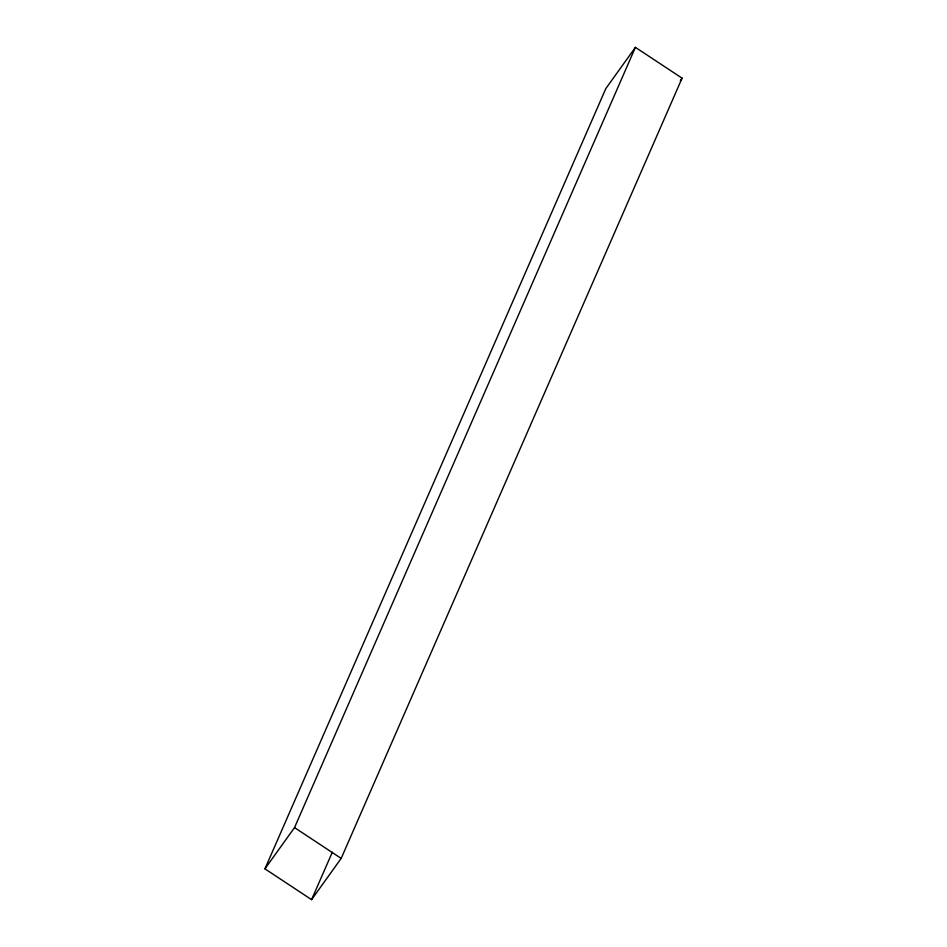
<?xml version="1.0" encoding="UTF-8"?>
<svg xmlns="http://www.w3.org/2000/svg" width="947" height="947" viewBox="0 0 947 947"><rect width="100%" height="100%" fill="white"/><g stroke="black" fill="none" stroke-linecap="round" stroke-linejoin="round"><path stroke-width="1.42" d="M264.935 868.837L605.82 88.592L635.413 47.35L682.065 78.163L341.18 858.408L311.587 899.65L264.935 868.837L294.529 827.595L635.413 47.35M311.587 899.65L332.302 852.241M680.372 80.519L682.065 78.163M294.529 827.595L341.18 858.408"/></g></svg>
